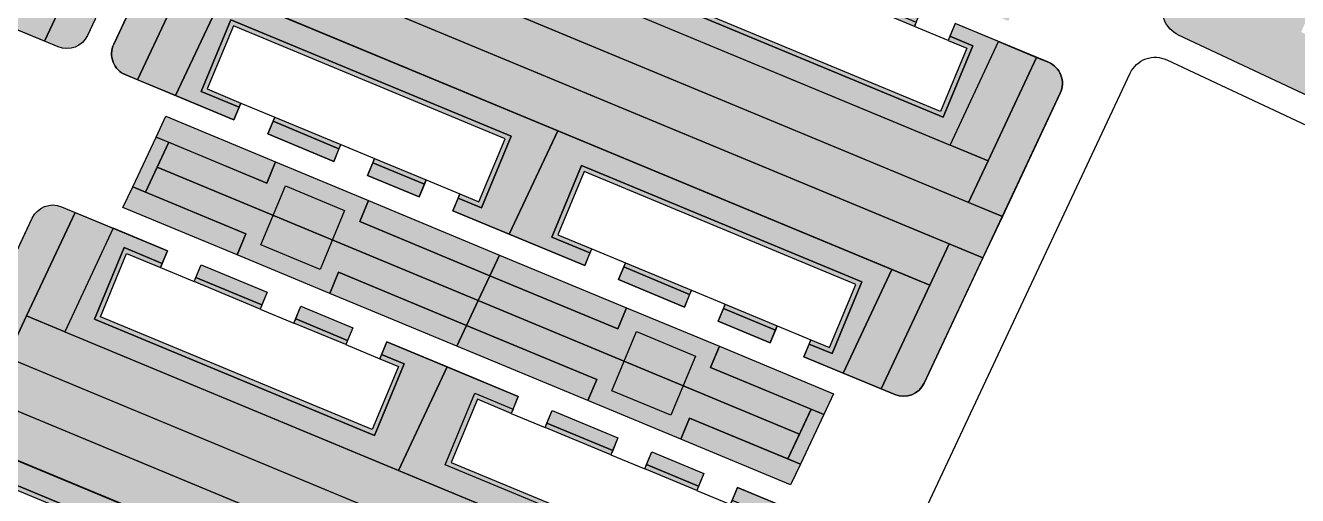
# Model space of a CAD drawing. Header units: millimetres. Extents: x 2240546 to 2245671, y 376439 to 383894.
# Drawn here: x 2244408.2 to 2244686.5, y 380472 to 380574.9 of the extents above; entities that cross this region are included whole.
import ezdxf

# ---------------------------------------------------------------- set-up
doc = ezdxf.new("R2010")
doc.units = ezdxf.units.MM
for name, color, linetype, true_color in [('благоустройство_внутридворовые_дороги', 7, 'Continuous', 0x000000), ('благоустройство_внутридворовые_площадки', 7, 'Continuous', 0x000000), ('благоустройство_детская_площадка', 7, 'Continuous', 0x000000), ('благоустройство_зеленые насаждения', 7, 'Continuous', 0x000000), ('благоустройство_озеленение', 7, 'Continuous', 0x000000), ('благоустройство_отмостка', 7, 'Continuous', 0x000000), ('благоустройство_парковка', 7, 'Continuous', 0x000000), ('благоустройство_спорт', 7, 'Continuous', 0x000000)]:
    doc.layers.add(name, color=color, linetype=linetype, true_color=true_color)
for name, color, linetype, transparency in [('благоустройство_штриховка_внутридомовые_площадки', 221, 'Continuous', 0.5), ('благоустройство_штриховка_зеленые насаждения', 90, 'Continuous', 0.5), ('благоустройство_штриховка_озеленение', 105, 'Continuous', 0.5), ('благоустройство_штриховка_отмостка', 160, 'Continuous', 0.5), ('благоустройство_штриховка_парковка', 252, 'Continuous', 0.5), ('благоустройство_штриховка_спорт', 165, 'Continuous', 0.5)]:
    doc.layers.add(name, color=color, linetype=linetype, transparency=transparency)

msp = doc.modelspace()

# ---------------------------------------------------------------- hatches: boundary and pattern name
at = {"layer": 'благоустройство_штриховка_внутридомовые_площадки'}
h = msp.add_hatch(color=256, dxfattribs=at)
h.dxf.hatch_style = 1
h.paths.add_polyline_path([(2244404.027483229, 380574.8713542277), (2244414.656184658, 380597.5273096433), (2244422.975847518, 380594.0709076962), (2244412.347146094, 380571.4149522785)])
h = msp.add_hatch(color=256, dxfattribs=at)
h.dxf.hatch_style = 1
h.paths.add_polyline_path([(2244443.312801194, 380585.6219251518), (2244451.632464059, 380582.1655232026), (2244441.003762637, 380559.5095677868), (2244432.684099775, 380562.9659697348)])
h = msp.add_hatch(color=256, dxfattribs=at)
h.dxf.hatch_style = 1
h.paths.add_polyline_path([(2244621.071910833, 380571.3295686737), (2244629.391573699, 380567.8731667245), (2244618.762872277, 380545.2172113084), (2244610.443209412, 380548.6736132576)])
h = msp.add_hatch(color=256, dxfattribs=at)
h.dxf.hatch_style = 1
h.paths.add_polyline_path([(2244419.079361953, 380533.9663467997), (2244427.399024816, 380530.5099448517), (2244416.770323393, 380507.8539894348), (2244408.450660531, 380511.3103913826)])
h = msp.add_hatch(color=256, dxfattribs=at)
h.dxf.hatch_style = 1
h.paths.add_polyline_path([(2244597.688767706, 380521.4864667568), (2244606.008430571, 380518.0300648077), (2244595.379729149, 380495.3741093905), (2244587.060066283, 380498.8305113397)])
at = {"layer": 'благоустройство_штриховка_зеленые насаждения'}
h = msp.add_hatch(color=256, dxfattribs=at)
h.dxf.hatch_style = 1
h.paths.add_polyline_path([(2244451.815762332, 380603.7466894854), (2244456.067242901, 380612.8090716521), (2244618.762872277, 380545.2172113084), (2244614.511391709, 380536.1548291416)])
h = msp.add_hatch(color=256, dxfattribs=at)
h.dxf.hatch_style = 1
h.paths.add_polyline_path([(2244447.564281763, 380594.6843073185), (2244610.259911139, 380527.0924469746), (2244606.008430571, 380518.0300648077), (2244443.312801194, 380585.6219251518)])
h = msp.add_hatch(color=256, dxfattribs=at)
h.dxf.hatch_style = 1
h.paths.add_polyline_path([(2244431.650505384, 380539.5723270188), (2244436.752282068, 380550.4471856186), (2244439.525503023, 380549.2950516357), (2244434.42372634, 380538.4201930356)])
h.paths.add_polyline_path([(2244580.03536475, 380490.9202631595), (2244582.808585714, 380489.7681291722), (2244577.706809032, 380478.8932705725), (2244574.933588068, 380480.0454045595)])
h.paths.add_polyline_path([(2244404.199179958, 380502.2480092174), (2244408.450660527, 380511.3103913842), (2244571.146289906, 380443.7185310391), (2244566.894809338, 380434.6561488723)])
h.paths.add_polyline_path([(2244399.947699389, 380493.1856270506), (2244562.643328769, 380425.5937667052), (2244558.3918482, 380416.5313845384), (2244395.69621882, 380484.1232448838)])
at = {"layer": 'благоустройство_штриховка_озеленение'}
h = msp.add_hatch(color=256, dxfattribs=at)
h.dxf.hatch_style = 1
edge = h.paths.add_edge_path()
edge.add_line((2244696.716924777, 380650.1658581368), (2244950.207909072, 380531.244367701))
edge.add_arc((2244947.65959142, 380525.8124180377), 5.999999999865449, -25.13291684944278, 64.86708315425358, ccw=False)
edge.add_line((2244953.091541083, 380523.2641003857), (2244921.874649835, 380456.7227170151))
edge.add_arc((2244916.442700172, 380459.2710346679), 6.000000000071682, 244.86708314975579, 334.8670831435121, ccw=False)
edge.add_line((2244913.89438252, 380453.8390850048), (2244660.403398227, 380572.7605754447))
edge.add_arc((2244662.951715879, 380578.192525108), 5.999999999865449, 154.8670831505572, 244.8670831542536, ccw=False)
edge.add_line((2244657.519766216, 380580.74084276), (2244688.736657462, 380647.2822261265))
edge.add_arc((2244694.168607125, 380644.7339084735), 6.000000000121125, 64.867083150464, 154.8670831425057, ccw=False)
h.paths.add_polyline_path([(2244687.227832193, 380573.4312041536), (2244714.409887149, 380631.3720005614), (2244940.741123116, 380525.1920983914), (2244913.559068159, 380467.2513019837)], flags=16)
h = msp.add_hatch(color=256, dxfattribs=at)
h.dxf.hatch_style = 1
h.paths.add_polyline_path([(2244440.169025877, 380597.7566646092), (2244444.420506447, 380606.8190467755), (2244621.906647587, 380533.0824718541), (2244617.655167017, 380524.0200896878)])
h = msp.add_hatch(color=256, dxfattribs=at)
h.dxf.hatch_style = 1
h.paths.add_polyline_path([(2244562.461513162, 380592.4301811558), (2244563.613614093, 380595.200604324), (2244548.043759008, 380601.6690968979), (2244537.415057586, 380579.0131414816), (2244610.443209405, 380548.6736132607), (2244621.071910827, 380571.3295686765), (2244611.576177207, 380575.2745689395), (2244610.424223031, 380572.5044986652), (2244615.431192575, 380570.424397569), (2244608.931043856, 380554.7642303615), (2244547.640645494, 380580.2267828479), (2244554.140794212, 380595.8869500568)])
h.paths.add_polyline_path([(2244591.662562002, 380580.2988643646), (2244592.814573585, 380583.0690726811), (2244604.188373541, 380578.3438302071), (2244603.03639676, 380575.5737055754)], flags=17)
h.paths.add_polyline_path([(2244569.849339433, 380589.3609742456), (2244571.001417757, 380592.1313430569), (2244585.426769919, 380586.1383339486), (2244584.274735732, 380583.3680712749)], flags=17)
h = msp.add_hatch(color=256, dxfattribs=at)
h.dxf.hatch_style = 1
h.paths.add_polyline_path([(2244454.955966512, 380556.9619821096), (2244453.805886132, 380554.1909286402), (2244441.003762637, 380559.5095677866), (2244451.63246406, 380582.1655232024), (2244524.660615879, 380551.8259949813), (2244514.031914456, 380529.1700395651), (2244501.695798071, 380534.2950761693), (2244502.845878451, 380537.0661296392), (2244507.925483989, 380534.9558087325), (2244514.444427431, 380550.6332920806), (2244453.14517203, 380576.0745445723), (2244446.635273001, 380560.4188122402)])
h.paths.add_polyline_path([(2244461.193689817, 380551.1216673647), (2244462.343770197, 380553.892720834), (2244476.769122396, 380547.8997117105), (2244475.619042016, 380545.128658241)], flags=17)
h.paths.add_polyline_path([(2244483.006845701, 380542.0593969655), (2244484.156926081, 380544.8304504352), (2244495.458074766, 380540.1353909147), (2244494.307994386, 380537.3643374449)], flags=17)
h = msp.add_hatch(color=256, dxfattribs=at)
h.dxf.hatch_style = 1
h.paths.add_polyline_path([(2244531.673363937, 380525.089757683), (2244530.523283557, 380522.3187042131), (2244514.031914456, 380529.1700395652), (2244524.660615879, 380551.8259949813), (2244597.688767697, 380521.4864667603), (2244587.060066274, 380498.8305113435), (2244578.485846797, 380502.3926687766), (2244579.635927177, 380505.1637222471), (2244584.642881414, 380503.0835843061), (2244591.161824856, 380518.7610676542), (2244529.862569455, 380544.2023201459), (2244523.352670426, 380528.5465878139)])
h.paths.add_polyline_path([(2244537.911087242, 380519.2494429376), (2244539.061167622, 380522.0204964076), (2244553.486519821, 380516.0274872842), (2244552.33643944, 380513.256433814)], flags=17)
h.paths.add_polyline_path([(2244560.874323505, 380512.9582260087), (2244572.248123492, 380508.2329835225), (2244571.098043112, 380505.4619300521), (2244559.724243125, 380510.1871725384)], flags=17)
h = msp.add_hatch(color=256, dxfattribs=at)
h.dxf.hatch_style = 1
h.paths.add_polyline_path([(2244438.09910492, 380522.816066132), (2244439.251017834, 380525.5860371845), (2244427.399024816, 380530.5099448517), (2244416.770323393, 380507.8539894348), (2244489.798475211, 380477.5144612137), (2244500.427176634, 380500.1704166301), (2244487.21358095, 380505.6600017994), (2244486.06181479, 380502.890383641), (2244491.068784333, 380500.810282545), (2244484.568635614, 380485.1501153375), (2244423.278237252, 380510.612667824), (2244429.778385971, 380526.2728350329)])
h.paths.add_polyline_path([(2244467.300153761, 380510.6847493406), (2244468.451977327, 380513.4545055411), (2244479.825777284, 380508.729263067), (2244478.673988519, 380505.9595905514)], flags=17)
h.paths.add_polyline_path([(2244445.486931191, 380519.7468592217), (2244446.6388215, 380522.516775917), (2244461.064173661, 380516.5237668087), (2244459.91232749, 380513.7539562508)], flags=17)
h = msp.add_hatch(color=256, dxfattribs=at)
h.dxf.hatch_style = 1
h.paths.add_polyline_path([(2244392.552443502, 380496.2579843412), (2244396.803924073, 380505.3203665076), (2244574.290065213, 380431.5837915861), (2244570.038584643, 380422.5214094198)])
h = msp.add_hatch(color=256, dxfattribs=at)
h.dxf.hatch_style = 1
h.paths.add_polyline_path([(2244514.844930788, 380490.931500888), (2244515.997031718, 380493.7019240563), (2244500.427176634, 380500.1704166302), (2244489.798475211, 380477.5144612137), (2244562.826627031, 380447.1749329927), (2244573.455328453, 380469.8308884085), (2244563.959594833, 380473.7758886715), (2244562.807640657, 380471.0058183972), (2244567.814610201, 380468.925717301), (2244561.314461482, 380453.2655500935), (2244500.02406312, 380478.7281025799), (2244506.524211838, 380494.3882697888)])
h.paths.add_polyline_path([(2244544.045979628, 380478.8001840966), (2244545.197991211, 380481.5703924131), (2244556.571791167, 380476.845149939), (2244555.419814386, 380474.0750253074)], flags=17)
h.paths.add_polyline_path([(2244522.232757058, 380487.8622939776), (2244523.384835383, 380490.6326627887), (2244537.810187545, 380484.6396536806), (2244536.658153358, 380481.8693910068)], flags=17)
h = msp.add_hatch(color=256, dxfattribs=at)
h.dxf.hatch_style = 1
h.paths.add_polyline_path([(2244407.339384138, 380455.4633018414), (2244406.189303758, 380452.6922483721), (2244393.387180263, 380458.0108875186), (2244404.015881686, 380480.6668429344), (2244477.044033504, 380450.3273147133), (2244466.415332082, 380427.6713592971), (2244454.151866998, 380432.7662129357), (2244455.301947378, 380435.5372664057), (2244460.308901615, 380433.4571284645), (2244466.818936851, 380449.1131883636), (2244405.528725863, 380474.5761918725), (2244399.018690627, 380458.9201319723)])
h.paths.add_polyline_path([(2244413.577107443, 380449.6229870966), (2244414.727187823, 380452.394040566), (2244429.152540022, 380446.4010314426), (2244428.002459642, 380443.629977973)], flags=17)
h.paths.add_polyline_path([(2244436.540343706, 380443.3317701672), (2244447.914143693, 380438.6065276812), (2244446.764063313, 380435.8354742113), (2244435.390263326, 380440.5607166975)], flags=17)
at = {"layer": 'благоустройство_штриховка_отмостка'}
h = msp.add_hatch(color=256, dxfattribs=at)
h.dxf.hatch_style = 1
h.paths.add_polyline_path([(2244562.076442963, 380591.5042141904), (2244562.461513162, 380592.4301811558), (2244554.140794212, 380595.8869500568), (2244547.640645494, 380580.2267828479), (2244608.931043856, 380554.7642303615), (2244615.431192575, 380570.424397569), (2244610.424223031, 380572.5044986652), (2244610.038581972, 380571.5771589699), (2244614.124351609, 380569.8844504948), (2244608.390928281, 380556.0714791522), (2244548.94748646, 380580.7667299221), (2244554.680909787, 380594.5797012661)])
h.paths.add_polyline_path([(2244591.662562002, 380580.2988643646), (2244603.03639676, 380575.5737055754), (2244602.652418149, 380574.6503635196), (2244591.278583391, 380579.3755223088)], flags=17)
h.paths.add_polyline_path([(2244569.463178944, 380588.4323854944), (2244569.849339433, 380589.3609742456), (2244584.274735732, 380583.3680712749), (2244583.89075712, 380582.4447292191)], flags=17)
h = msp.add_hatch(color=256, dxfattribs=at)
h.dxf.hatch_style = 1
h.paths.add_polyline_path([(2244454.955966512, 380556.9619821096), (2244446.635273001, 380560.4188122402), (2244453.14517203, 380576.0745445723), (2244514.444427431, 380550.6332920806), (2244507.925483989, 380534.9558087325), (2244502.845878451, 380537.0661296392), (2244503.229208316, 380537.9897412139), (2244507.385954319, 380536.2628220801), (2244513.128098, 380550.0721705919), (2244453.684837908, 380574.7678587926), (2244447.942694226, 380560.9585102799), (2244455.339296376, 380557.8855936843)])
h.paths.add_polyline_path([(2244462.343770197, 380553.892720834), (2244462.727100229, 380554.8163323393), (2244477.15245226, 380548.8233232853), (2244476.769122396, 380547.8997117106)], flags=17)
h.paths.add_polyline_path([(2244484.156926081, 380544.8304504352), (2244484.540255945, 380545.7540620099), (2244495.846095948, 380541.0703059536), (2244495.458074766, 380540.1353909147)], flags=17)
h = msp.add_hatch(color=256, dxfattribs=at)
h.dxf.hatch_style = 1
h.paths.add_polyline_path([(2244531.673363937, 380525.089757683), (2244523.352670426, 380528.5465878139), (2244529.862569455, 380544.2023201459), (2244591.161824856, 380518.7610676542), (2244584.642881414, 380503.0835843061), (2244579.635927177, 380505.1637222472), (2244580.019257042, 380506.0873338217), (2244584.103351744, 380504.3905976536), (2244589.845495425, 380518.1999461656), (2244530.402235332, 380542.8956343662), (2244524.660091651, 380529.0862858535), (2244532.056693802, 380526.0133692577)])
h.paths.add_polyline_path([(2244539.061167622, 380522.0204964076), (2244539.444497514, 380522.944107971), (2244553.874153167, 380516.9614678547), (2244553.486519821, 380516.0274872842)], flags=17)
h.paths.add_polyline_path([(2244560.874323505, 380512.9582260088), (2244561.25765337, 380513.8818375835), (2244572.631453357, 380509.1565950972), (2244572.248123492, 380508.2329835225)], flags=17)
h = msp.add_hatch(color=256, dxfattribs=at)
h.dxf.hatch_style = 1
h.paths.add_polyline_path([(2244438.09910492, 380522.816066132), (2244429.778385971, 380526.2728350329), (2244423.278237252, 380510.612667824), (2244484.568635614, 380485.1501153375), (2244491.068784333, 380500.810282545), (2244486.06181479, 380502.890383641), (2244485.677836178, 380501.9670415852), (2244489.761943367, 380500.2703354709), (2244484.028520039, 380486.4573641283), (2244424.585078218, 380511.1526148981), (2244430.318501546, 380524.9655862421), (2244437.714034719, 380521.8900991638)])
h.paths.add_polyline_path([(2244445.10295258, 380518.8235171659), (2244445.486931191, 380519.7468592217), (2244459.91232749, 380513.7539562508), (2244459.524038114, 380512.8202482248)], flags=17)
h.paths.add_polyline_path([(2244466.910774095, 380509.7484195287), (2244467.300153761, 380510.6847493406), (2244478.673988519, 380505.9595905514), (2244478.290009907, 380505.0362484956)], flags=17)
h = msp.add_hatch(color=256, dxfattribs=at)
h.dxf.hatch_style = 1
h.paths.add_polyline_path([(2244514.844930788, 380490.9315008878), (2244514.460952177, 380490.0081588321), (2244507.064327413, 380493.0810209981), (2244501.330904086, 380479.2680496541), (2244560.774345907, 380454.5727988842), (2244566.507769234, 380468.3857702268), (2244562.421999622, 380470.078478692), (2244562.807640657, 380471.0058183971), (2244567.814610201, 380468.925717301), (2244561.314461482, 380453.2655500935), (2244500.02406312, 380478.7281025799), (2244506.524211838, 380494.3882697888)])
h.paths.add_polyline_path([(2244521.848778654, 380486.9389518356), (2244522.232757058, 380487.8622939776), (2244536.658153358, 380481.8693910068), (2244536.269863981, 380480.9356829808)], flags=17)
h.paths.add_polyline_path([(2244543.656599963, 380477.8638542847), (2244544.045979628, 380478.8001840966), (2244555.419814386, 380474.0750253074), (2244555.035835848, 380473.1516832213)], flags=17)
h = msp.add_hatch(color=256, dxfattribs=at)
h.dxf.hatch_style = 1
h.paths.add_polyline_path([(2244407.339384138, 380455.4633018414), (2244399.018690627, 380458.9201319723), (2244405.528725863, 380474.5761918725), (2244466.818936851, 380449.1131883636), (2244460.308901615, 380433.4571284645), (2244455.301947378, 380435.5372664058), (2244455.685277242, 380436.4608779803), (2244459.769371945, 380434.764141812), (2244465.511515626, 380448.573490324), (2244406.068255583, 380473.2691785041), (2244400.326111852, 380459.4598300119), (2244407.722714003, 380456.3869134163)])
h.paths.add_polyline_path([(2244436.540343706, 380443.3317701673), (2244436.923673571, 380444.2553817419), (2244448.297473557, 380439.5301392556), (2244447.914143693, 380438.6065276811)], flags=17)
h.paths.add_polyline_path([(2244415.112695878, 380453.3229003678), (2244429.535869886, 380447.3246430173), (2244429.152540022, 380446.4010314426), (2244414.727187823, 380452.3940405661)], flags=17)
at = {"layer": 'благоустройство_штриховка_парковка'}
h = msp.add_hatch(color=256, dxfattribs=at)
h.dxf.hatch_style = 1
edge = h.paths.add_edge_path()
edge.add_line((2244629.391573699, 380567.8731667245), (2244631.95734255, 380566.8072186685))
edge.add_arc((2244630.039054374, 380562.1898416565), 4.999999999672958, -25.132916852361518, 67.43957013301468, ccw=False)
edge.add_line((2244634.565679093, 380560.0662436129), (2244621.906647587, 380533.0824718541))
edge.add_line((2244621.906647587, 380533.0824718541), (2244614.511391709, 380536.1548291415))
edge.add_line((2244614.511391709, 380536.1548291415), (2244618.762872277, 380545.2172113084))
edge.add_line((2244618.762872277, 380545.2172113084), (2244629.391573699, 380567.8731667245))
h.paths.add_polyline_path([(2244601.050942874, 380590.4759337829), (2244625.323391403, 380580.3919508421), (2244623.197651112, 380575.8607597617), (2244599.132671883, 380585.8585496309)])
h.paths.add_polyline_path([(2244578.816213029, 380594.2990176069), (2244550.169499293, 380606.2002879819), (2244552.295239578, 380610.7314790656), (2244580.734484019, 380598.9164017587)])
h = msp.add_hatch(color=256, dxfattribs=at)
h.dxf.hatch_style = 1
edge = h.paths.add_edge_path()
edge.add_line((2244427.227328088, 380603.133289863), (2244434.622583978, 380600.0609325707))
edge.add_line((2244434.622583978, 380600.0609325707), (2244421.77273206, 380572.6704113327))
edge.add_arc((2244417.246107341, 380574.7940093754), 4.999999999495251, 247.4395701206003, 334.86708315730027, ccw=False)
edge.add_line((2244415.327819164, 380570.176632364), (2244412.347146094, 380571.4149522785))
edge.add_line((2244412.347146094, 380571.4149522785), (2244422.975847518, 380594.0709076962))
edge.add_line((2244422.975847518, 380594.0709076962), (2244427.227328088, 380603.133289863))
h.paths.add_polyline_path([(2244376.925622888, 380580.7164862555), (2244401.901742945, 380570.340163146), (2244399.77600266, 380565.8089720622), (2244375.007351697, 380576.0991021851)])
h.paths.add_polyline_path([(2244328.873591132, 380600.6796913662), (2244356.609164035, 380589.1569542314), (2244354.690892844, 380584.5395701611), (2244326.747850847, 380596.1485002805)])
h = msp.add_hatch(color=256, dxfattribs=at)
h.dxf.hatch_style = 1
edge = h.paths.add_edge_path()
edge.add_line((2244440.169025877, 380597.7566646092), (2244447.564281763, 380594.6843073185))
edge.add_line((2244447.564281763, 380594.6843073185), (2244443.312801194, 380585.6219251518))
edge.add_line((2244443.312801194, 380585.6219251518), (2244432.684099775, 380562.9659697347))
edge.add_line((2244432.684099775, 380562.9659697347), (2244430.118330915, 380564.0319177945))
edge.add_arc((2244432.036619091, 380568.6492948068), 5.00000000024528, 154.8670831511126, 247.4395701241829, ccw=False)
edge.add_line((2244427.509994372, 380570.7728928503), (2244440.169025877, 380597.7566646092))
h.paths.add_polyline_path([(2244436.752282067, 380550.4471856187), (2244438.878022352, 380554.9783767019), (2244462.908317511, 380544.9949963206), (2244460.99004652, 380540.3776121692)])
h.paths.add_polyline_path([(2244483.224776364, 380536.5545283446), (2244511.90617417, 380524.6388484795), (2244509.780433886, 380520.1076573974), (2244481.306505374, 380531.9371441933)])
h = msp.add_hatch(color=256, dxfattribs=at)
h.dxf.hatch_style = 1
h.paths.add_polyline_path([(2244476.702654996, 380520.8554222291), (2244504.678657203, 380509.2327987977), (2244502.552916919, 380504.7016077143), (2244474.784384005, 380516.2380380772)])
h.paths.add_polyline_path([(2244431.650505385, 380539.5723270186), (2244456.386196142, 380529.295890205), (2244454.467925151, 380524.6785060528), (2244429.5247651, 380535.0411359352)])
edge = h.paths.add_edge_path()
edge.add_line((2244404.199179958, 380502.2480092175), (2244396.803924073, 380505.3203665076))
edge.add_line((2244396.803924073, 380505.3203665076), (2244409.65377599, 380532.7108877448))
edge.add_arc((2244414.18040071, 380530.5872897009), 5.000000000014412, 67.43957012936647, 154.8670831446192, ccw=False)
edge.add_line((2244416.098688886, 380535.2046667132), (2244419.079361953, 380533.9663467997))
edge.add_line((2244419.079361953, 380533.9663467997), (2244408.450660527, 380511.3103913841))
edge.add_line((2244408.450660527, 380511.3103913841), (2244404.199179958, 380502.2480092175))
h = msp.add_hatch(color=256, dxfattribs=at)
h.dxf.hatch_style = 1
h.paths.add_polyline_path([(2244511.90617417, 380524.6388484794), (2244539.66514575, 380513.1063903722), (2244537.748637969, 380508.4882736952), (2244509.780433886, 380520.1076573974)])
h.paths.add_polyline_path([(2244559.981606113, 380504.6659217665), (2244584.934325988, 380494.2993202569), (2244582.808585705, 380489.7681291759), (2244558.065098333, 380500.0478050917)])
edge = h.paths.add_edge_path()
edge.add_line((2244610.259911139, 380527.0924469745), (2244617.655167017, 380524.0200896878))
edge.add_line((2244617.655167017, 380524.0200896878), (2244604.805315098, 380496.6295684507))
edge.add_arc((2244600.278690379, 380498.7531664949), 5.000000000138021, 247.4395701293666, 334.8670831415999, ccw=False)
edge.add_line((2244598.360402203, 380494.1357894826), (2244595.379729149, 380495.3741093905))
edge.add_line((2244595.379729149, 380495.3741093905), (2244606.008430571, 380518.0300648077))
edge.add_line((2244606.008430571, 380518.0300648077), (2244610.259911139, 380527.0924469745))
h = msp.add_hatch(color=256, dxfattribs=at)
h.dxf.hatch_style = 1
edge = h.paths.add_edge_path()
edge.add_line((2244581.774991328, 380466.3744864551), (2244584.340760176, 380465.3085384005))
edge.add_arc((2244582.422471999, 380460.6911613882), 5.000000000352786, -25.13291684420568, 67.43957012469468, ccw=False)
edge.add_line((2244586.949096719, 380458.5675633449), (2244574.290065213, 380431.5837915861))
edge.add_line((2244574.290065213, 380431.5837915861), (2244566.894809338, 380434.6561488723))
edge.add_line((2244566.894809338, 380434.6561488723), (2244571.146289906, 380443.7185310391))
edge.add_line((2244571.146289906, 380443.7185310391), (2244581.774991328, 380466.3744864551))
h.paths.add_polyline_path([(2244553.465479659, 380488.9643250675), (2244577.706809032, 380478.8932705725), (2244575.581068738, 380474.3620794932), (2244551.548971878, 380484.3462083905)])
h.paths.add_polyline_path([(2244504.678657203, 380509.2327987976), (2244533.149019294, 380497.4047936707), (2244531.232511513, 380492.7866769938), (2244502.552916919, 380504.7016077142)])
at = {"layer": 'благоустройство_штриховка_спорт'}
h = msp.add_hatch(color=256, dxfattribs=at)
h.dxf.hatch_style = 1
h.paths.add_polyline_path([(2244436.974614681, 380543.8576223355), (2244439.525503023, 380549.2950516355), (2244460.99004652, 380540.3776121691), (2244462.908317511, 380544.9949963206), (2244483.224776364, 380536.5545283446), (2244481.306505374, 380531.9371441934), (2244509.780433886, 380520.1076573974), (2244507.229545545, 380514.6702280974)])
h = msp.add_hatch(color=256, dxfattribs=at)
h.dxf.hatch_style = 1
h.paths.add_polyline_path([(2244436.974614681, 380543.8576223355), (2244507.229545545, 380514.6702280972), (2244504.678657203, 380509.2327987977), (2244476.702654996, 380520.8554222291), (2244474.784384005, 380516.2380380772), (2244454.467925151, 380524.6785060528), (2244456.386196142, 380529.2958902047), (2244434.42372634, 380538.4201930356)])
h = msp.add_hatch(color=256, dxfattribs=at)
h.dxf.hatch_style = 1
h.paths.add_polyline_path([(2244507.229545545, 380514.6702280974), (2244509.780433886, 380520.1076573974), (2244537.748637969, 380508.4882736952), (2244539.66514575, 380513.1063903722), (2244559.981606114, 380504.6659217691), (2244558.065098333, 380500.047805092), (2244580.03536475, 380490.9202631595), (2244577.484476409, 380485.4828338596)])
h = msp.add_hatch(color=256, dxfattribs=at)
h.dxf.hatch_style = 1
h.paths.add_polyline_path([(2244507.229545545, 380514.6702280973), (2244577.484476409, 380485.4828338594), (2244574.933588068, 380480.0454045596), (2244553.465479659, 380488.9643250676), (2244551.548971878, 380484.3462083905), (2244531.232511513, 380492.7866769938), (2244533.149019294, 380497.4047936707), (2244504.678657203, 380509.2327987977)])

# ---------------------------------------------------------------- linework, layer by layer
at = {"layer": 'благоустройство_внутридворовые_дороги'}
for points in [[(2244400.861625549, 380658.4841546892), (2244408.249451819, 380655.414947779), (2244409.785436162, 380659.1084840847), (2244421.153730363, 380654.385528976), (2244419.622708241, 380650.6900292547), (2244427.010537586, 380647.6208210672), (2244428.541537175, 380651.3162664011), (2244448.924759511, 380642.8480615529, -0.4274259742024267), (2244451.533096054, 380636.1070864975), (2244421.77273206, 380572.6704113327, -0.4011234460964756), (2244415.327819164, 380570.176632364), (2244395.447760893, 380578.4357978217)], [(2244457.270358365, 380634.209568013), (2244427.509994372, 380570.7728928503, 0.4274259742066283), (2244430.118330915, 380564.0319177946), (2244453.805886132, 380554.1909286402), (2244455.34038612, 380557.8882193603), (2244462.727100062, 380554.8163324088), (2244461.193689817, 380551.1216673647), (2244475.619042016, 380545.128658241), (2244477.15245226, 380548.8233232853), (2244484.540255945, 380545.7540620099), (2244483.006845701, 380542.0593969655), (2244494.307994386, 380537.3643374449), (2244495.84140463, 380541.0590024894), (2244503.229208316, 380537.9897412139), (2244501.695798071, 380534.2950761693), (2244530.523283557, 380522.3187042131), (2244532.057783545, 380526.0159949338), (2244539.444497487, 380522.9441079824), (2244537.911087242, 380519.2494429376), (2244552.33643944, 380513.256433814), (2244553.869849685, 380516.951098859), (2244561.25765337, 380513.8818375835), (2244559.724243125, 380510.1871725384), (2244571.098043112, 380505.4619300521), (2244572.631453357, 380509.1565950972), (2244580.019257042, 380506.0873338217), (2244578.485846797, 380502.3926687766), (2244598.360402203, 380494.1357894826, 0.4011234460430451), (2244604.805315098, 380496.6295684507), (2244634.565679093, 380560.0662436129, 0.4274259742163626), (2244631.95734255, 380566.8072186685), (2244611.576177207, 380575.2745689395), (2244610.04024442, 380571.5811566093), (2244602.652418149, 380574.6503635196), (2244604.188373541, 380578.3438302071)], [(2244700.175807204, 379897.5818017058), (2244646.456190901, 379998.0831687865), (2244593.790165911, 380038.3515485144), (2244499.054761515, 380094.5231532458), (2244479.588015608, 380110.4741309318), (2244462.101526907, 380131.2958699521), (2244445.827354274, 380157.6015356032), (2244415.081682657, 380220.4926165274), (2244398.683045979, 380258.8922935144), (2244386.535720467, 380276.2367409689), (2244383.394063181, 380278.5179867886, -0.8892155518927165), (2244386.307733413, 380283.7159422208), (2244491.119510711, 380240.1719143902), (2244497.782932133, 380254.3755478035), (2244509.706594898, 380265.6648530873), (2244649.874813267, 380564.4449937615, -0.4142135623906055), (2244657.855080583, 380567.3286257726), (2244911.228799473, 380448.4621486365, -0.4173699828705419)], [(2244379.893411997, 380469.2742125823), (2244409.65377599, 380532.710887745, -0.4011234460282861), (2244416.098688886, 380535.2046667132), (2244439.251017834, 380525.5860371845), (2244437.715126309, 380521.8927240762), (2244445.10295258, 380518.8235171659), (2244446.6388215, 380522.516775917), (2244461.064173661, 380516.5237668087), (2244459.528348879, 380512.830614195), (2244466.916175149, 380509.7614072847), (2244468.451977327, 380513.4545055411), (2244479.825777284, 380508.729263067), (2244478.290009907, 380505.0362484956), (2244485.677836178, 380501.9670415852), (2244487.21358095, 380505.6600017994), (2244515.997031718, 380493.7019240563), (2244514.459860588, 380490.0055339224), (2244521.848778447, 380486.9389519217), (2244523.384835383, 380490.6326627887), (2244537.810187545, 380484.6396536806), (2244536.269863981, 380480.9356829809), (2244543.662001017, 380477.8768420407), (2244545.197991211, 380481.5703924131), (2244556.571791167, 380476.845149939), (2244555.035835775, 380473.1516832516), (2244562.421999598, 380470.0784787018), (2244563.959594833, 380473.7758886715), (2244584.340760176, 380465.3085384005, -0.4274259742163626)]]:
    msp.add_lwpolyline(points, format="xyb", dxfattribs=at)
msp.add_lwpolyline([(2244696.716924777, 380650.1658581368), (2244950.207909072, 380531.244367701, -0.4142135623720268), (2244953.091541083, 380523.2641003857), (2244921.874649835, 380456.7227170151, -0.4142135623426187), (2244913.89438252, 380453.8390850048), (2244660.403398227, 380572.7605754447, -0.4142135623720268), (2244657.519766216, 380580.74084276), (2244688.736657462, 380647.2822261265, -0.4142135623292211)], format="xyb", close=True, dxfattribs=at)
msp.add_lwpolyline([(2244439.525503023, 380549.2950516355), (2244460.99004652, 380540.3776121691), (2244462.908317511, 380544.9949963206), (2244483.224776364, 380536.5545283446), (2244481.306505374, 380531.9371441934), (2244509.780433886, 380520.1076573974), (2244537.748637969, 380508.4882736952), (2244539.66514575, 380513.1063903722), (2244559.981606114, 380504.6659217691), (2244558.065098333, 380500.047805092), (2244580.03536475, 380490.9202631595), (2244574.933588068, 380480.0454045596), (2244553.465479659, 380488.9643250676), (2244551.548971878, 380484.3462083905), (2244531.232511513, 380492.7866769938), (2244533.149019294, 380497.4047936707), (2244504.678657203, 380509.2327987977), (2244476.702654996, 380520.8554222291), (2244474.784384005, 380516.2380380772), (2244454.467925151, 380524.6785060528), (2244456.386196142, 380529.2958902047), (2244434.42372634, 380538.4201930356)], close=True, dxfattribs=at)
at = {"layer": 'благоустройство_внутридворовые_площадки'}
for points in [[(2244404.027483229, 380574.8713542277), (2244414.656184658, 380597.5273096433), (2244422.975847518, 380594.0709076962), (2244412.347146094, 380571.4149522785)], [(2244443.312801194, 380585.6219251518), (2244451.632464059, 380582.1655232026), (2244441.003762637, 380559.5095677868), (2244432.684099775, 380562.9659697348)], [(2244621.071910833, 380571.3295686737), (2244629.391573699, 380567.8731667245), (2244618.762872277, 380545.2172113084), (2244610.443209412, 380548.6736132576)], [(2244419.079361953, 380533.9663467997), (2244427.399024816, 380530.5099448517), (2244416.770323393, 380507.8539894348), (2244408.450660531, 380511.3103913826)], [(2244597.688767706, 380521.4864667568), (2244606.008430571, 380518.0300648077), (2244595.379729149, 380495.3741093905), (2244587.060066283, 380498.8305113397)]]:
    msp.add_lwpolyline(points, close=True, dxfattribs=at)
at = {"layer": 'благоустройство_детская_площадка'}
for points in [[(2244465.067602217, 380539.766458504), (2244477.996257851, 380534.3952516107), (2244472.625050958, 380521.4665959764), (2244459.696395324, 380526.8378028697)], [(2244541.824430456, 380507.8778525557), (2244554.753086091, 380502.5066456624), (2244549.381879197, 380489.5779900281), (2244536.453223563, 380494.9491969214)]]:
    msp.add_lwpolyline(points, close=True, dxfattribs=at)
at = {"layer": 'благоустройство_зеленые насаждения'}
for points in [[(2244451.815762332, 380603.7466894854), (2244456.067242901, 380612.8090716521), (2244618.762872277, 380545.2172113084), (2244614.511391709, 380536.1548291416)], [(2244447.564281763, 380594.6843073185), (2244610.259911139, 380527.0924469746), (2244606.008430571, 380518.0300648077), (2244443.312801194, 380585.6219251518)], [(2244431.650505384, 380539.5723270188), (2244436.752282068, 380550.4471856186), (2244439.525503023, 380549.2950516357), (2244434.42372634, 380538.4201930356)], [(2244404.199179958, 380502.2480092174), (2244408.450660527, 380511.3103913842), (2244571.146289906, 380443.7185310391), (2244566.894809338, 380434.6561488723)], [(2244399.947699389, 380493.1856270506), (2244562.643328769, 380425.5937667052), (2244558.3918482, 380416.5313845384), (2244395.69621882, 380484.1232448838)], [(2244580.03536475, 380490.9202631595), (2244582.808585714, 380489.7681291722), (2244577.706809032, 380478.8932705725), (2244574.933588068, 380480.0454045595)]]:
    msp.add_lwpolyline(points, close=True, dxfattribs=at)
at = {"layer": 'благоустройство_озеленение'}
msp.add_lwpolyline([(2244696.716924777, 380650.1658581368), (2244950.207909072, 380531.244367701, -0.4142135623720268), (2244953.091541083, 380523.2641003857), (2244921.874649835, 380456.7227170151, -0.4142135623426187), (2244913.89438252, 380453.8390850048), (2244660.403398227, 380572.7605754447, -0.4142135623720268), (2244657.519766216, 380580.74084276), (2244688.736657462, 380647.2822261265, -0.4142135623292211)], format="xyb", close=True, dxfattribs=at)
for points in [[(2244440.169025877, 380597.7566646092), (2244444.420506447, 380606.8190467755), (2244621.906647587, 380533.0824718541), (2244617.655167017, 380524.0200896878)], [(2244562.461513162, 380592.4301811558), (2244563.613614093, 380595.200604324), (2244548.043759008, 380601.6690968979), (2244537.415057586, 380579.0131414816), (2244610.443209405, 380548.6736132607), (2244621.071910827, 380571.3295686765), (2244611.576177207, 380575.2745689395), (2244610.424223031, 380572.5044986652), (2244615.431192575, 380570.424397569), (2244608.931043856, 380554.7642303615), (2244547.640645494, 380580.2267828479), (2244554.140794212, 380595.8869500568)], [(2244454.955966512, 380556.9619821096), (2244453.805886132, 380554.1909286402), (2244441.003762637, 380559.5095677866), (2244451.63246406, 380582.1655232024), (2244524.660615879, 380551.8259949813), (2244514.031914456, 380529.1700395651), (2244501.695798071, 380534.2950761693), (2244502.845878451, 380537.0661296392), (2244507.925483989, 380534.9558087325), (2244514.444427431, 380550.6332920806), (2244453.14517203, 380576.0745445723), (2244446.635273001, 380560.4188122402)], [(2244461.193689817, 380551.1216673647), (2244462.343770197, 380553.892720834), (2244476.769122396, 380547.8997117105), (2244475.619042016, 380545.128658241)], [(2244531.673363937, 380525.089757683), (2244530.523283557, 380522.3187042131), (2244514.031914456, 380529.1700395652), (2244524.660615879, 380551.8259949813), (2244597.688767697, 380521.4864667603), (2244587.060066274, 380498.8305113435), (2244578.485846797, 380502.3926687766), (2244579.635927177, 380505.1637222471), (2244584.642881414, 380503.0835843061), (2244591.161824856, 380518.7610676542), (2244529.862569455, 380544.2023201459), (2244523.352670426, 380528.5465878139)], [(2244483.006845701, 380542.0593969655), (2244484.156926081, 380544.8304504352), (2244495.458074766, 380540.1353909147), (2244494.307994386, 380537.3643374449)], [(2244438.09910492, 380522.816066132), (2244439.251017834, 380525.5860371845), (2244427.399024816, 380530.5099448517), (2244416.770323393, 380507.8539894348), (2244489.798475211, 380477.5144612137), (2244500.427176634, 380500.1704166301), (2244487.21358095, 380505.6600017994), (2244486.06181479, 380502.890383641), (2244491.068784333, 380500.810282545), (2244484.568635614, 380485.1501153375), (2244423.278237252, 380510.612667824), (2244429.778385971, 380526.2728350329)], [(2244445.486931191, 380519.7468592217), (2244446.6388215, 380522.516775917), (2244461.064173661, 380516.5237668087), (2244459.91232749, 380513.7539562508)], [(2244537.911087242, 380519.2494429376), (2244539.061167622, 380522.0204964076), (2244553.486519821, 380516.0274872842), (2244552.33643944, 380513.256433814)], [(2244467.300153761, 380510.6847493406), (2244468.451977327, 380513.4545055411), (2244479.825777284, 380508.729263067), (2244478.673988519, 380505.9595905514)], [(2244560.874323505, 380512.9582260087), (2244572.248123492, 380508.2329835225), (2244571.098043112, 380505.4619300521), (2244559.724243125, 380510.1871725384)], [(2244392.552443502, 380496.2579843412), (2244396.803924073, 380505.3203665076), (2244574.290065213, 380431.5837915861), (2244570.038584643, 380422.5214094198)], [(2244514.844930788, 380490.931500888), (2244515.997031718, 380493.7019240563), (2244500.427176634, 380500.1704166302), (2244489.798475211, 380477.5144612137), (2244562.826627031, 380447.1749329927), (2244573.455328453, 380469.8308884085), (2244563.959594833, 380473.7758886715), (2244562.807640657, 380471.0058183972), (2244567.814610201, 380468.925717301), (2244561.314461482, 380453.2655500935), (2244500.02406312, 380478.7281025799), (2244506.524211838, 380494.3882697888)], [(2244522.232757058, 380487.8622939776), (2244523.384835383, 380490.6326627887), (2244537.810187545, 380484.6396536806), (2244536.658153358, 380481.8693910068)], [(2244407.339384138, 380455.4633018414), (2244406.189303758, 380452.6922483721), (2244393.387180263, 380458.0108875186), (2244404.015881686, 380480.6668429344), (2244477.044033504, 380450.3273147133), (2244466.415332082, 380427.6713592971), (2244454.151866998, 380432.7662129357), (2244455.301947378, 380435.5372664057), (2244460.308901615, 380433.4571284645), (2244466.818936851, 380449.1131883636), (2244405.528725863, 380474.5761918725), (2244399.018690627, 380458.9201319723)], [(2244544.045979628, 380478.8001840966), (2244545.197991211, 380481.5703924131), (2244556.571791167, 380476.845149939), (2244555.419814386, 380474.0750253074)]]:
    msp.add_lwpolyline(points, close=True, dxfattribs=at)
at = {"layer": 'благоустройство_отмостка'}
for points in [[(2244562.076442963, 380591.5042141904), (2244562.461513162, 380592.4301811558), (2244554.140794212, 380595.8869500568), (2244547.640645494, 380580.2267828479), (2244608.931043856, 380554.7642303615), (2244615.431192575, 380570.424397569), (2244610.424223031, 380572.5044986652), (2244610.038581972, 380571.5771589699), (2244614.124351609, 380569.8844504948), (2244608.390928281, 380556.0714791522), (2244548.94748646, 380580.7667299221), (2244554.680909787, 380594.5797012661)], [(2244591.662562002, 380580.2988643646), (2244603.03639676, 380575.5737055754), (2244602.652418149, 380574.6503635196), (2244591.278583391, 380579.3755223088)], [(2244454.955966512, 380556.9619821096), (2244446.635273001, 380560.4188122402), (2244453.14517203, 380576.0745445723), (2244514.444427431, 380550.6332920806), (2244507.925483989, 380534.9558087325), (2244502.845878451, 380537.0661296392), (2244503.229208316, 380537.9897412139), (2244507.385954319, 380536.2628220801), (2244513.128098, 380550.0721705919), (2244453.684837908, 380574.7678587926), (2244447.942694226, 380560.9585102799), (2244455.339296376, 380557.8855936843)], [(2244462.343770197, 380553.892720834), (2244462.727100229, 380554.8163323393), (2244477.15245226, 380548.8233232853), (2244476.769122396, 380547.8997117106)], [(2244484.156926081, 380544.8304504352), (2244484.540255945, 380545.7540620099), (2244495.846095948, 380541.0703059536), (2244495.458074766, 380540.1353909147)], [(2244531.673363937, 380525.089757683), (2244523.352670426, 380528.5465878139), (2244529.862569455, 380544.2023201459), (2244591.161824856, 380518.7610676542), (2244584.642881414, 380503.0835843061), (2244579.635927177, 380505.1637222472), (2244580.019257042, 380506.0873338217), (2244584.103351744, 380504.3905976536), (2244589.845495425, 380518.1999461656), (2244530.402235332, 380542.8956343662), (2244524.660091651, 380529.0862858535), (2244532.056693802, 380526.0133692577)], [(2244438.09910492, 380522.816066132), (2244429.778385971, 380526.2728350329), (2244423.278237252, 380510.612667824), (2244484.568635614, 380485.1501153375), (2244491.068784333, 380500.810282545), (2244486.06181479, 380502.890383641), (2244485.677836178, 380501.9670415852), (2244489.761943367, 380500.2703354709), (2244484.028520039, 380486.4573641283), (2244424.585078218, 380511.1526148981), (2244430.318501546, 380524.9655862421), (2244437.714034719, 380521.8900991638)], [(2244539.061167622, 380522.0204964076), (2244539.444497514, 380522.944107971), (2244553.874153167, 380516.9614678547), (2244553.486519821, 380516.0274872842)], [(2244445.10295258, 380518.8235171659), (2244445.486931191, 380519.7468592217), (2244459.91232749, 380513.7539562508), (2244459.524038114, 380512.8202482248)], [(2244560.874323505, 380512.9582260088), (2244561.25765337, 380513.8818375835), (2244572.631453357, 380509.1565950972), (2244572.248123492, 380508.2329835225)], [(2244466.910774095, 380509.7484195287), (2244467.300153761, 380510.6847493406), (2244478.673988519, 380505.9595905514), (2244478.290009907, 380505.0362484956)], [(2244514.844930788, 380490.9315008878), (2244514.460952177, 380490.0081588321), (2244507.064327413, 380493.0810209981), (2244501.330904086, 380479.2680496541), (2244560.774345907, 380454.5727988842), (2244566.507769234, 380468.3857702268), (2244562.421999622, 380470.078478692), (2244562.807640657, 380471.0058183971), (2244567.814610201, 380468.925717301), (2244561.314461482, 380453.2655500935), (2244500.02406312, 380478.7281025799), (2244506.524211838, 380494.3882697888)], [(2244521.848778654, 380486.9389518356), (2244522.232757058, 380487.8622939776), (2244536.658153358, 380481.8693910068), (2244536.269863981, 380480.9356829808)], [(2244543.656599963, 380477.8638542847), (2244544.045979628, 380478.8001840966), (2244555.419814386, 380474.0750253074), (2244555.035835848, 380473.1516832213)], [(2244407.339384138, 380455.4633018414), (2244399.018690627, 380458.9201319723), (2244405.528725863, 380474.5761918725), (2244466.818936851, 380449.1131883636), (2244460.308901615, 380433.4571284645), (2244455.301947378, 380435.5372664058), (2244455.685277242, 380436.4608779803), (2244459.769371945, 380434.764141812), (2244465.511515626, 380448.573490324), (2244406.068255583, 380473.2691785041), (2244400.326111852, 380459.4598300119), (2244407.722714003, 380456.3869134163)]]:
    msp.add_lwpolyline(points, close=True, dxfattribs=at)
at = {"layer": 'благоустройство_парковка'}
for points in [[(2244427.227328088, 380603.133289863), (2244434.622583978, 380600.0609325707), (2244421.77273206, 380572.6704113327, -0.4011234461526381), (2244415.327819164, 380570.176632364), (2244412.347146094, 380571.4149522785), (2244422.975847518, 380594.0709076962)], [(2244440.169025877, 380597.7566646092), (2244447.564281763, 380594.6843073185), (2244443.312801194, 380585.6219251518), (2244432.684099775, 380562.9659697347), (2244430.118330915, 380564.0319177945, -0.4274259741798401), (2244427.509994372, 380570.7728928503)], [(2244629.391573699, 380567.8731667245), (2244631.95734255, 380566.8072186685, -0.4274259742786738), (2244634.565679093, 380560.0662436129), (2244621.906647587, 380533.0824718541), (2244614.511391709, 380536.1548291415), (2244618.762872277, 380545.2172113084)], [(2244404.199179958, 380502.2480092175), (2244396.803924073, 380505.3203665076), (2244409.65377599, 380532.7108877448, -0.4011234460396439), (2244416.098688886, 380535.2046667132), (2244419.079361953, 380533.9663467997), (2244408.450660527, 380511.3103913841)], [(2244610.259911139, 380527.0924469745), (2244617.655167017, 380524.0200896878), (2244604.805315098, 380496.6295684507, -0.4011234460243499), (2244598.360402203, 380494.1357894826), (2244595.379729149, 380495.3741093905), (2244606.008430571, 380518.0300648077)]]:
    msp.add_lwpolyline(points, format="xyb", close=True, dxfattribs=at)
for points in [[(2244436.752282067, 380550.4471856187), (2244438.878022352, 380554.9783767019), (2244462.908317511, 380544.9949963206), (2244460.99004652, 380540.3776121692)], [(2244431.650505385, 380539.5723270186), (2244456.386196142, 380529.295890205), (2244454.467925151, 380524.6785060528), (2244429.5247651, 380535.0411359352)], [(2244483.224776364, 380536.5545283446), (2244511.90617417, 380524.6388484795), (2244509.780433886, 380520.1076573974), (2244481.306505374, 380531.9371441933)], [(2244511.90617417, 380524.6388484794), (2244539.66514575, 380513.1063903722), (2244537.748637969, 380508.4882736952), (2244509.780433886, 380520.1076573974)], [(2244476.702654996, 380520.8554222291), (2244504.678657203, 380509.2327987977), (2244502.552916919, 380504.7016077143), (2244474.784384005, 380516.2380380772)], [(2244504.678657203, 380509.2327987976), (2244533.149019294, 380497.4047936707), (2244531.232511513, 380492.7866769938), (2244502.552916919, 380504.7016077142)], [(2244559.981606113, 380504.6659217665), (2244584.934325988, 380494.2993202569), (2244582.808585705, 380489.7681291759), (2244558.065098333, 380500.0478050917)], [(2244553.465479659, 380488.9643250675), (2244577.706809032, 380478.8932705725), (2244575.581068738, 380474.3620794932), (2244551.548971878, 380484.3462083905)]]:
    msp.add_lwpolyline(points, close=True, dxfattribs=at)
at = {"layer": 'благоустройство_спорт'}
for points in [[(2244436.974614681, 380543.8576223355), (2244439.525503023, 380549.2950516355), (2244460.99004652, 380540.3776121691), (2244462.908317511, 380544.9949963206), (2244483.224776364, 380536.5545283446), (2244481.306505374, 380531.9371441934), (2244509.780433886, 380520.1076573974), (2244507.229545545, 380514.6702280974)], [(2244436.974614681, 380543.8576223355), (2244507.229545545, 380514.6702280972), (2244504.678657203, 380509.2327987977), (2244476.702654996, 380520.8554222291), (2244474.784384005, 380516.2380380772), (2244454.467925151, 380524.6785060528), (2244456.386196142, 380529.2958902047), (2244434.42372634, 380538.4201930356)], [(2244507.229545545, 380514.6702280974), (2244509.780433886, 380520.1076573974), (2244537.748637969, 380508.4882736952), (2244539.66514575, 380513.1063903722), (2244559.981606114, 380504.6659217691), (2244558.065098333, 380500.047805092), (2244580.03536475, 380490.9202631595), (2244577.484476409, 380485.4828338596)], [(2244507.229545545, 380514.6702280973), (2244577.484476409, 380485.4828338594), (2244574.933588068, 380480.0454045596), (2244553.465479659, 380488.9643250676), (2244551.548971878, 380484.3462083905), (2244531.232511513, 380492.7866769938), (2244533.149019294, 380497.4047936707), (2244504.678657203, 380509.2327987977)]]:
    msp.add_lwpolyline(points, close=True, dxfattribs=at)

doc.saveas('drawing.dxf')
